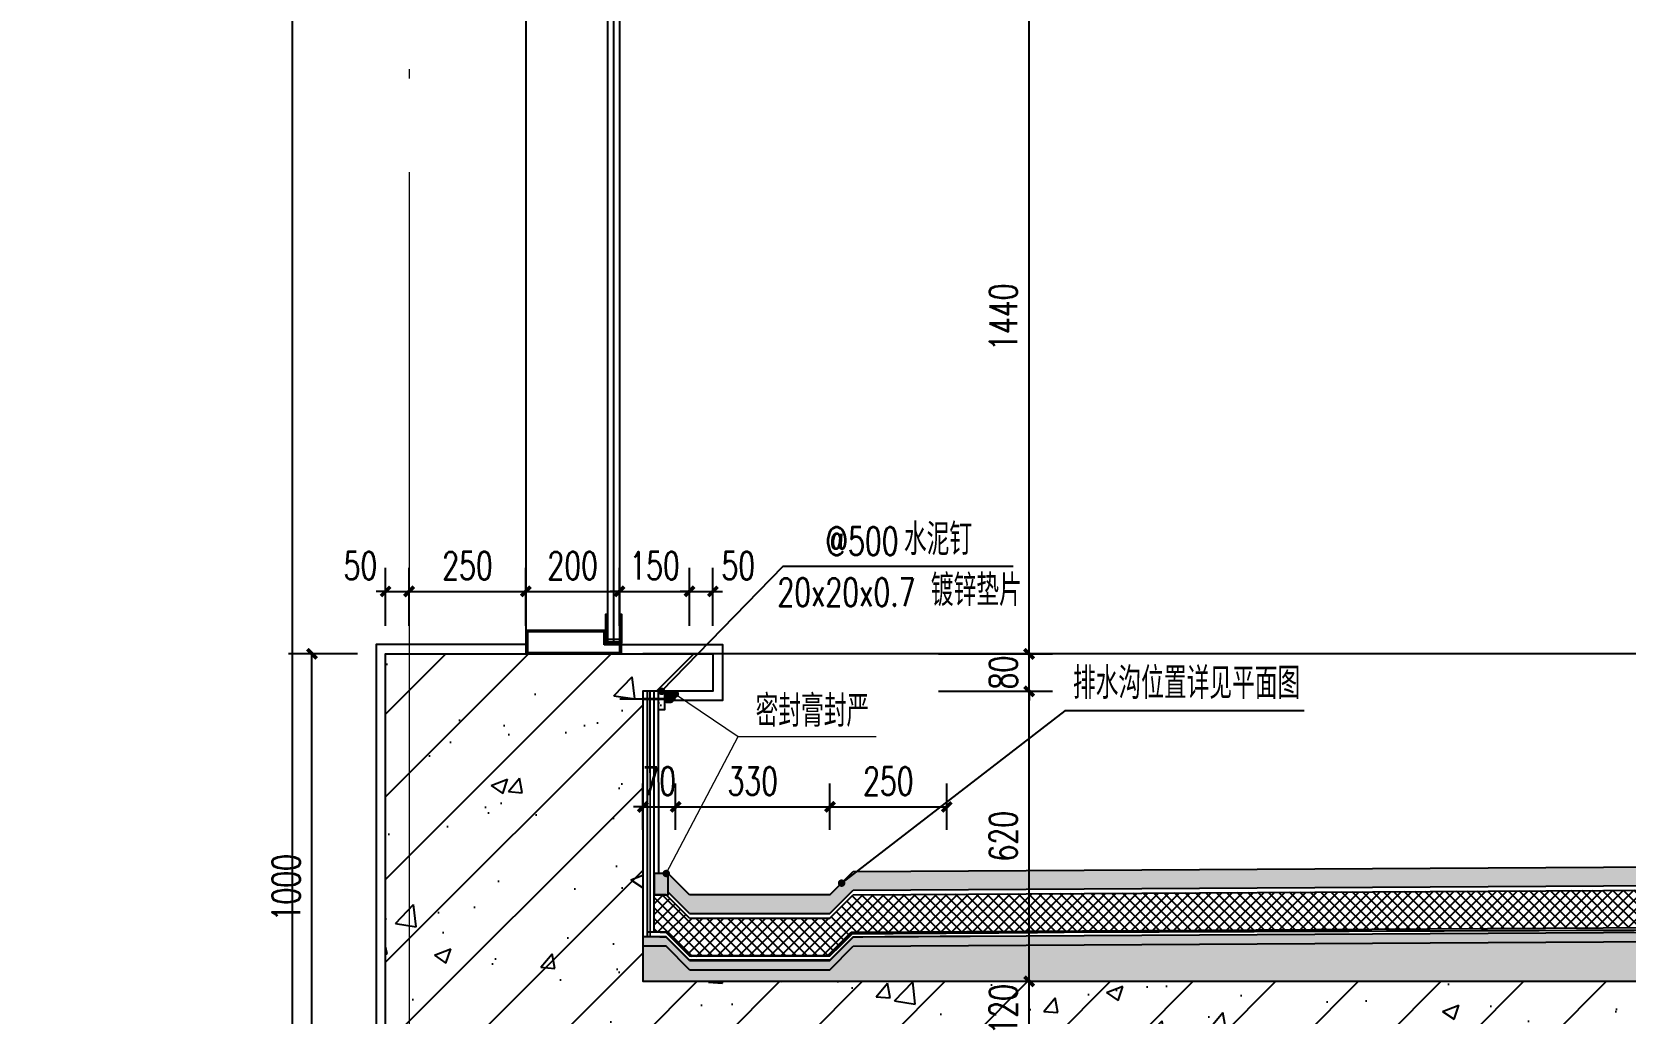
# Model space of a CAD drawing. Header units: millimetres. Extents: x -13830 to 215738, y -24143 to 193994.
# Drawn here: x 184079 to 187486, y 59961 to 62059 of the extents above; entities that cross this region are included whole.
import ezdxf

# ---------------------------------------------------------------- set-up
doc = ezdxf.new("R2010")
doc.units = ezdxf.units.MM
doc.header["$LTSCALE"] = 100
for name, pattern in [('CENTER2', [28.575, 19.05, -3.175, 3.175, -3.175]), ('DOTE', [2.42, 2, -0.2, 0.02, -0.2]), ('MCST Section A$0$PHANTOM', [63.5, 31.75, -6.35, 6.35, -6.35, 6.35, -6.35])]:
    doc.linetypes.add(name, pattern=pattern)
doc.layers.get('0').update_dxf_attribs({"linetype": 'CONTINUOUS'})
doc.layers.get('DEFPOINTS').update_dxf_attribs({"linetype": 'CONTINUOUS'})
doc.layers.add('A-_ANOTGRID_E-', color=8, linetype='CENTER2', lineweight=5)
doc.layers.add('DIM_LEAD', color=3, linetype='CONTINUOUS', lineweight=13)
doc.layers.add('A-_FNSH----_H-', color=7, linetype='Continuous', lineweight=13, true_color=0x007d00, plot=False)
for name, color, linetype in [('A-_WIND----_E-', 4, 'CONTINUOUS'), ('A-Fin-Stone', 64, 'CONTINUOUS'), ('A-Line', 143, 'CONTINUOUS'), ('D-HATCH', 8, 'CONTINUOUS'), ('DIM_SYMB', 3, 'CONTINUOUS'), ('HATCH', 8, 'CONTINUOUS'), ('MCST Section A$0$D-WATERPROOFING', 142, 'CONTINUOUS'), ('MCST Section B$0$A-_WIND----_E-', 4, 'CONTINUOUS'), ('PUB_DIM', 3, 'CONTINUOUS'), ('PUB_HATCH', 8, 'CONTINUOUS'), ('PUB_TEXT', 7, 'CONTINUOUS'), ('RAIL', 163, 'CONTINUOUS'), ('WALL', 2, 'CONTINUOUS'), ('面层', 11, 'CONTINUOUS')]:
    doc.layers.add(name, color=color, linetype=linetype)
doc.styles.add('_TCH_DIM', font='SIMPLEX', dxfattribs={"bigfont": 'GBCBIG'})
doc.styles.add('_TCH_DIM_T3', font='SIMPLEX', dxfattribs={"width": 0.705882, "bigfont": 'GBCBIG'})
doc.dimstyles.new('_TCH_ARCH&&20', dxfattribs={"dimtxt": 59.5, "dimasz": 20, "dimexe": 50, "dimexo": 60, "dimgap": 25.25, "dimtad": 1, "dimdec": 0, "dimzin": 0, "dimdsep": 46, "dimtxsty": '_TCH_DIM_T3', "dimblk": 'ARCHTICK', "dimcen": 0.09, "dimclrt": 7, "dimazin": 2, "dimtfac": 1, "dimtdec": 0, "dimtix": 1, "dimtmove": 2, "dimatfit": 3, "dimfxl": 1, "dimtolj": 1, "dimtzin": 0, "dimarcsym": 0})

# ---------------------------------------------------------------- blocks, each defined once
blk = doc.blocks.new('sdfsfsfd')
at = {"color": 8}
blk.add_lwpolyline([(-12.5, -1841.9), (-12.5, -3557)], dxfattribs=at)
at = {"layer": 'A-_WIND----_E-'}
blk.add_lwpolyline([(-29, -3565), (-29, -3503), (-26, -3503), (-26, -3562), (1, -3562), (1, -3503), (4, -3503), (4, -3565), (-29, -3565)], dxfattribs=at)
blk.add_lwpolyline([(-30, -3566), (-30, -3538), (-200, -3538), (-200, -3588), (4, -3588), (4, -3566)], close=True, dxfattribs=at)
at = {"layer": 'A-_WIND----_E-', "color": 8}
blk.add_lwpolyline([(-33, -3569), (-33, -3541), (-197, -3541), (-197, -3585), (1, -3585), (1, -3569)], close=True, dxfattribs=at)
at = {"layer": 'MCST Section B$0$A-_WIND----_E-'}
blk.add_lwpolyline([(0, -1841.9), (0, -3557), (-25, -3557), (-25, -1841.9)], dxfattribs=at)
blk = doc.blocks.new('34wf')
at = {"layer": 'HATCH'}
h = blk.add_hatch(dxfattribs=at)
h.set_pattern_fill('AR-SAND', color=256, scale=20)
h.set_pattern_definition([(37.5, (0, 0), (-1.6000313, 48.9413237), [0, -38.608, 0, -43.18, 0, -41.275]), (7.5, (0, 0), (44.9523283, 71.68251), [0, -20.828, 0, -34.798, 0, -13.335]), (327.5, (-31.24, 0), (79.099237, 0.1437185), [0, -12.7, 0, -45.72, 0, -59.69]), (317.5, (-31.24, 0), (76.3556452, 22.2929323), [0, -6.35, 0, -29.972, 0, -34.29])])
h.paths.add_polyline_path([(1989087.1, -10818.4), (1989100.2, -10818.4), (1989100.2, -10858.3), (1989087.1, -10858.3)])
for p, q in [((1989004.2, -10834.3), (1989106.2, -10832.9)), ((1989004.2, -10834.3), (1989106.2, -10835.7)), ((1989004.2, -10834.3), (1989106.2, -10834.3)), ((1989106.2, -10832.9), (1989106.2, -10835.7))]:
    blk.add_line(p, q)
blk.add_lwpolyline([(1989087.1, -10818.4), (1989100.1, -10818.3), (1989100.2, -10858.3), (1989087.2, -10858.4)])
blk.add_lwpolyline([(1989087.1, -10818.4), (1989100.2, -10818.4), (1989100.2, -10858.3), (1989087.1, -10858.3)], close=True)
blk.add_arc((1989105.2, -10834.4), 2.42, 294.3742, 65.8761)
blk = doc.blocks.new('A$C55D715D2')
at = {"layer": 'PUB_HATCH'}
h = blk.add_hatch(color=256, dxfattribs=at)
h.dxf.hatch_style = 1
edge = h.paths.add_edge_path()
edge.add_line((69.6, 620), (50.1, 620))
edge.add_line((50.1, 620), (50.1, 596.8))
edge.add_line((50.1, 596.8), (59.8, 596.8))
edge.add_arc((55.9, 610), 13.7, 286.3769, 353.4098)
edge.add_line((69.6, 608.4), (69.6, 620))
h = blk.add_hatch(dxfattribs=at)
h.set_pattern_fill('混凝土', color=256, scale=6)
h.set_pattern_definition([(50, (-268.207, 144.707), (43.0356, -3.76513), [4.5, -49.5]), (355, (-268.207, 144.707), (-8.3251, 45.13153), [3.6, -39.6]), (100.4514, (-264.62, 144.393), (34.71056, 41.36637), [3.8244, -42.06853]), (46.1842, (-268.21, 156.707), (64.03446, -9.93114), [6.75, -74.25]), (96.6356, (-262.87, 155.88), (56.0798, 58.4471), [5.7366, -63.1028]), (351.1842, (-268.21, 156.71), (56.0797, 58.4471), [5.4, -59.4]), (21, (-262.207, 153.707), (35.81442, -24.15713), [4.5, -49.5]), (326, (-262.207, 153.707), (14.5989, 43.509), [3.6, -39.6]), (71.4514, (-259.223, 151.694), (50.41336, 19.35183), [3.8244, -42.06853]), (37.5, (-268.207, 144.707), (0.72959, 19.97363), [0, -39.12, 0, -40.2, 0, -39.75]), (7.5, (-268.207, 144.707), (15.78417, 23.6647), [0, -22.92, 0, -38.22, 0, -15.15]), (327.5, (-281.587, 144.707), (32.029346, -1.35329), [0, -15, 0, -46.8, 0, -62.1]), (317.5, (-287.587, 144.707), (34.99117, 6.0063), [0, -19.5, 0, -31.08, 0, -44.1])])
h.paths.add_polyline_path([(3995.4, 255.6), (3995.4, 215.9), (450, 194.7), (400, 144.7), (100, 144.7), (54.3, 190.4), (54.3, 230.4), (100, 184.7), (400, 184.7), (450, 234.7)])
h = blk.add_hatch(dxfattribs=at)
h.set_pattern_fill('ANSI37', color=256, scale=10)
h.set_pattern_definition([(45, (-1989062.84, 11348.363), (-11.22532015, 11.22532015), []), (135, (-1989062.84, 11348.363), (-11.22532015, -11.22532015), [])])
h.paths.add_polyline_path([(4019, 205.7), (4019, 125.7), (944.9, 107.6), (446.1, 104.7), (395.9, 54.2), (101, 53.2), (49.7, 104.7), (24, 104.9), (24.3, 184.9), (50, 184.7), (100, 134.7), (400, 134.7), (450, 184.7)])
h = blk.add_hatch(color=256, dxfattribs=at)
h.dxf.hatch_style = 1
h.paths.add_polyline_path([(54.3, 230.4), (24.3, 230.4), (24.3, 184.9), (54.3, 184.9)])
h = blk.add_hatch(dxfattribs=at)
h.set_pattern_fill('砂灰土', color=256, scale=5)
h.set_pattern_definition([(37.5, (-268.207, 24.707), (-0.629933, 19.26824), [0, -15.2, 0, -17, 0, -16.25]), (7.5, (-268.207, 24.707), (17.69777, 28.22146), [0, -8.2, 0, -13.7, 0, -5.25]), (327.5, (-280.507, 24.707), (31.14142, 0.05659), [0, -5, 0, -18, 0, -23.5]), (317.5, (-280.507, 24.707), (30.06127, 8.77676), [0, -2.5, 0, -11.8, 0, -13.5])])
h.paths.add_polyline_path([(4019, 115.7), (4019, 95.7), (450, 74.7), (400, 24.7), (100, 24.7), (50, 74.7), (0, 75), (0, 95), (50, 94.7), (100, 44.7), (400, 44.7), (450, 94.7)])
h = blk.add_hatch(dxfattribs=at)
h.set_pattern_fill('加气混凝土', color=256, scale=20, style=0)
h.set_pattern_definition([(360, (-113564.47, -39101.9), (120, 240), [0, -240]), (360, (-113704.87, -39134.3), (120, 240), [0, -240]), (360, (-113626.87, -39136.7), (120, 240), [0, -240]), (360, (-113541.67, -39065.9), (120, 240), [0, -240]), (360, (-113641.27, -39148.7), (120, 240), [0, -240]), (360, (-113517.67, -38914.7), (120, 240), [0, -240]), (360, (-113590.87, -38933.9), (120, 240), [0, -240]), (360, (-113552.47, -38963.9), (120, 240), [0, -240]), (360, (-113748.07, -38968.7), (120, 240), [0, -240]), (360, (-113630.47, -38979.5), (120, 240), [0, -240]), (360, (-113676.07, -39040.7), (120, 240), [0, -240]), (360, (-113673.67, -39130.7), (120, 240), [0, -240]), (360, (-113583.67, -39140.3), (120, 240), [0, -240]), (360, (-113517.67, -39034.7), (120, 240), [0, -240]), (360, (-113742.07, -39071.9), (120, 240), [0, -240]), (360, (-113721.67, -39031.1), (120, 240), [0, -240]), (360, (-113628.07, -39047.9), (120, 240), [0, -240]), (360, (-113661.67, -39082.7), (120, 240), [0, -240]), (360, (-113680.87, -39003.5), (120, 240), [0, -240]), (360, (-113650.87, -38913.5), (120, 240), [0, -240]), (360, (-113732.47, -39122.3), (120, 240), [0, -240]), (360, (-113600.47, -38962.7), (120, 240), [0, -240]), (360, (-113712.07, -38959.1), (120, 240), [0, -240]), (360, (-113731.27, -38927.9), (120, 240), [0, -240]), (130.601293, (-113532.413, -38989.847), (-599.9999841, 720.0000109), [10.5366, -4414.8444]), (18.434948, (-113549.556, -38985.275), (600.000001, 239.99999), [10.8421, -1507.05116]), (90, (-113549.56, -38995.56), (120, 240), [10.2857, -469.71426]), (161.56505, (-113539.27, -38998.99), (-600, 239.99999), [10.8421, -1507.05116]), (53.1301, (-113539.27, -38998.99), (120.000003, 239.999998), [11.42857, -1188.5714]), (135, (-113530.13, -39121.275), (-120.00001, 239.999985), [9.69746, -669.12504]), (45, (-113543.84, -39121.275), (120, 240), [9.69746, -669.12504]), (135, (-113536.985, -39128.13), (-120.00001, 239.999985), [9.69746, -669.12504]), (45, (-113536.985, -39128.13), (120, 240), [9.69746, -669.12504]), (116.56505, (-113645.56, -38960.13), (-1e-05, 480), [12.77753, -255.5506]), (180, (-113651.27, -38948.7), (-120, 240), [13.7143, -226.2857]), (63.43495, (-113670.7, -38960.13), (7e-06, 480), [12.77753, -255.5506]), (116.56505, (-113664.98, -38971.56), (-1e-05, 480), [12.77753, -255.5506]), (360, (-113664.98, -38971.56), (120, 240), [13.7143, -226.2857]), (63.43495, (-113651.27, -38971.56), (7e-06, 480), [12.77753, -255.5506]), (107.102727, (-113555.27, -39041.275), (-359.9999708, 1200.00000657), [15.54454, -6513.161]), (143.972625, (-113559.842, -39026.418), (-2279.9999495, 1680.0000274), [15.54454, -3248.808]), (180, (-113572.41, -39017.28), (-120, 240), [14.85714, -225.14284]), (36.027373, (-113599.842, -39026.418), (2280.0000048, 1679.9999526), [15.54454, -3248.808]), (71.56505, (-113604.413, -39040.132), (360.000017, 1199.999993), [14.45613, -1503.4371]), (107.102727, (-113599.842, -39054.989), (-359.9999708, 1200.00000657), [15.54454, -6513.161]), (143.972625, (-113587.27, -39064.132), (-2279.9999495, 1680.0000274), [15.54454, -3248.808]), (360, (-113587.27, -39064.13), (120, 240), [14.85714, -225.14284]), (36.027373, (-113572.413, -39064.132), (2280.0000048, 1679.9999526), [15.54454, -3248.808]), (71.56505, (-113559.84, -39054.99), (360.000017, 1199.999993), [14.45613, -1503.4371]), (150.255117, (-113552.985, -38929.275), (-359.999998, 240.000002), [9.214, -1925.72784]), (90, (-113560.98, -38933.85), (120, 240), [9.14286, -470.8571]), (29.74488, (-113560.985, -38933.847), (360.000003, 239.999994), [9.214, -1925.72784]), (116.56505, (-113608.98, -39099.56), (-1e-05, 480), [12.77753, -255.5506]), (168.690066, (-113614.7, -39088.132), (-1079.9999977, 240.000008), [11.6549, -2435.8742]), (41.185924, (-113635.27, -39093.847), (3000.0000158, 2639.9999383), [12.14874, -5090.3208]), (90, (-113635.27, -39105.28), (120, 240), [11.42857, -468.5714]), (138.814073, (-113626.128, -39113.275), (-2999.9999127, 2640.0000554), [12.14874, -5090.3208]), (16.699243, (-113626.128, -39113.275), (3959.9999856, 1199.9999365), [11.9318, -4999.415]), (60.945395, (-113614.699, -39109.847), (120.0000028, 239.9999963), [11.76643, -4930.1358]), (109.983105, (-113709.556, -38998.989), (-599.99998065, 1680.0000033), [13.3768, -5604.879]), (155.556044, (-113714.128, -38986.418), (-1559.9999967, 720.0000051), [13.8092, -5786.0526]), (24.443954, (-113739.27, -38986.418), (1560.00001, 719.9999765), [13.8092, -5786.0526]), (70.016893, (-113743.842, -38998.989), (600.0000234, 1679.9999881), [13.3768, -5604.879]), (109.983105, (-113739.27, -39011.561), (-599.99998065, 1680.0000033), [13.3768, -5604.879]), (160.016892, (-113726.7, -39016.132), (-599.9999973, 239.9999968), [13.3768, -2795.751]), (19.983106, (-113726.7, -39016.132), (599.9999998, 239.999992), [13.3768, -2795.751]), (70.016893, (-113714.128, -39011.561), (600.0000234, 1679.9999881), [13.3768, -5604.879]), (122.005382, (-113620.413, -39020.704), (-120.000013, 239.9999893), [10.7817, -2253.3736]), (18.434948, (-113636.413, -39014.99), (600.000001, 239.99999), [10.8421, -1507.05116]), (90, (-113636.41, -39025.28), (120, 240), [10.2857, -469.71426]), (161.56505, (-113626.128, -39028.704), (-600, 239.99999), [10.8421, -1507.05116]), (54.462321, (-113626.128, -39028.704), (840.0000142, 1199.9999874), [9.83123, -4119.2846]), (116.56505, (-113690.13, -39079), (-1e-05, 480), [12.77753, -255.5506]), (180, (-113695.84, -39067.56), (-120, 240), [12.57143, -227.42856]), (59.036243, (-113715.27, -39078.99), (120.0000035, 239.9999973), [13.3279, -2785.5288]), (120.963755, (-113708.413, -39090.418), (-120.0000133, 239.9999905), [13.3279, -2785.5288]), (360, (-113708.41, -39090.42), (120, 240), [12.57143, -227.42856]), (63.43495, (-113695.84, -39090.42), (7e-06, 480), [12.77753, -255.5506])])
h.paths.add_polyline_path([(4050, 95.9), (450, 74.7), (400, 24.7), (100, 24.7), (50, 74.7), (0, 75), (0, 0), (3950, 0), (4050, 0)])
at = {"layer": 'MCST Section A$0$D-WATERPROOFING', "linetype": 'MCST Section A$0$PHANTOM', "ltscale": 0.005}
blk.add_lwpolyline([(15.4, 620, 4, 4, 0), (15.7, 95, 4, 4, 0), (50, 94.7, 4, 4, 0), (99, 45.7, 4, 4, 0), (401, 45.7, 4, 4, 0), (450, 94.7, 4, 4, 0), (700, 96.2, 0, 0, 0)], format="xyseb", dxfattribs=at)
at = {"layer": 'MCST Section A$0$D-WATERPROOFING', "linetype": 'MCST Section A$0$PHANTOM', "ltscale": 0.005, "const_width": 4}
blk.add_lwpolyline([(4129.5, 645), (4029.4, 643.7), (4036.3, 115.8), (900, 104.8), (813, 103.7), (447.6, 101.4), (399, 53.7), (101, 53.7), (50, 104.7), (24.3, 104.9), (24.3, 620)], dxfattribs=at)
at = {"layer": '面层'}
for p, q in [((24.3, 104.9), (24.3, 620)), ((34.3, 230.4), (33.6, 620)), ((450, 234.7), (4020, 255.8)), ((100, 184.7), (54.3, 230.4)), ((400, 184.7), (450, 234.7)), ((450, 194.7), (4020, 216.1)), ((450, 184.7), (4020, 205.8)), ((50, 184.7), (24.3, 184.9)), ((100, 134.7), (50, 184.7)), ((100, 144.7), (54.3, 190.4)), ((400, 184.7), (100, 184.7)), ((400, 144.7), (450, 194.7)), ((400, 134.7), (450, 184.7)), ((100, 144.7), (400, 144.7)), ((54.2, 104.7), (10, 105)), ((104.1, 54.7), (54.2, 104.7)), ((100, 134.7), (400, 134.7)), ((395.9, 54.7), (445.8, 104.7)), ((445.8, 104.7), (4020, 125.8)), ((450, 94.7), (4020, 115.8)), ((50, 94.7), (0, 95)), ((50, 74.7), (0, 75)), ((100, 44.7), (50, 94.7)), ((100, 24.7), (50, 74.7)), ((400, 44.7), (450, 94.7)), ((400, 24.7), (450, 74.7)), ((450, 74.7), (4050, 95.9)), ((100, 44.7), (400, 44.7)), ((104.1, 54.7), (395.9, 54.7)), ((100, 24.7), (400, 24.7))]:
    blk.add_line(p, q, dxfattribs=at)
blk.add_lwpolyline([(10, 95), (10, 620)], dxfattribs=at)
blk.add_lwpolyline([(69.6, 620), (50.1, 620), (50.1, 596.8), (59.8, 596.8, 0.301122), (69.6, 608.4)], format="xyb", close=True, dxfattribs=at)
blk.add_lwpolyline([(54.3, 230.4), (24.3, 230.4), (24.3, 184.9), (54.3, 184.9)], close=True, dxfattribs=at)
at = {"layer": 'A-Line'}
blk.add_blockref('34wf', (-1989053.6, 11438.4), dxfattribs=at)
blk = doc.blocks.new('A$C3E8E233E')
at = {"layer": 'D-HATCH'}
h = blk.add_hatch(dxfattribs=at)
h.set_pattern_fill('ANSI37', color=254, scale=10, style=0)
h.set_pattern_definition([(45, (-53245.722, 91145.903), (-11.2253202, 11.2253202), []), (135, (-53245.722, 91145.903), (-11.2253202, -11.2253202), [])])
h.paths.add_polyline_path([(-204, -25), (0, -25), (0, 0), (-204, 0)])
at = {"color": 8}
blk.add_lwpolyline([(-187.5, -88), (-187.5, -2523.2)], dxfattribs=at)
at = {"layer": 'A-_FNSH----_H-'}
blk.add_lwpolyline([(-204, -25), (0, -25), (0, 0), (-204, 0)], close=True, dxfattribs=at)
at = {"layer": 'A-_WIND----_E-'}
blk.add_lwpolyline([(-170, -67), (-170, -95), (0, -95), (0, -25), (-204, -25), (-204, -67)], close=True, dxfattribs=at)
at = {"layer": 'A-_WIND----_E-', "color": 8}
blk.add_lwpolyline([(-167, -64), (-167, -92), (-3, -92), (-3, -28), (-201, -28), (-201, -64)], close=True, dxfattribs=at)
at = {"layer": 'A-_WIND----_E-'}
blk.add_lwpolyline([(-171, -68), (-171, -120), (-174, -120), (-174, -71), (-201, -71), (-201, -120), (-204, -120), (-204, -68), (-171, -68)], dxfattribs=at)
at = {"layer": 'MCST Section B$0$A-_WIND----_E-'}
blk.add_lwpolyline([(-175, -2523.2), (-175, -88), (-200, -88), (-200, -2523.2)], dxfattribs=at)
blk = doc.blocks.new('_ArchTick')
at = {"color": 0, "linetype": 'ByBlock', "const_width": 0.4}
blk.add_lwpolyline([(-0.5, -0.5), (0.5, 0.5)], dxfattribs=at)
blk = doc.blocks.new('*D480')
at = {"layer": 'DEFPOINTS', "color": 0, "transparency": 16777216}
for p in [(184885.3, 60862.4), (184835.3, 60728.7), (184885.3, 60728.7)]:
    blk.add_point(p, dxfattribs=at)
at = {"layer": 'PUB_DIM', "color": 0, "lineweight": -2, "transparency": 16777216}
for p, q in [((184835.3, 60788.7), (184835.3, 60912.4)), ((184885.3, 60788.7), (184885.3, 60912.4)), ((184835.3, 60862.4), (184815.3, 60862.4)), ((184835.3, 60862.4), (184885.3, 60862.4)), ((184885.3, 60862.4), (184905.3, 60862.4))]:
    blk.add_line(p, q, dxfattribs=at)
at = {"layer": 'PUB_DIM', "color": 0, "lineweight": -2, "transparency": 16777216, "xscale": 20, "yscale": 20, "zscale": 20}
blk.add_blockref('_ArchTick', (184835.3, 60862.4), dxfattribs=at)
at = {"layer": 'PUB_DIM', "color": 0, "lineweight": -2, "transparency": 16777216, "xscale": 20, "yscale": 20, "zscale": 20, "rotation": 180}
blk.add_blockref('_ArchTick', (184885.3, 60862.4), dxfattribs=at)
at = {"layer": 'PUB_DIM', "color": 7, "transparency": 16777216, "insert": (184781.3, 60917.4), "char_height": 59.5, "attachment_point": 5, "style": '_TCH_DIM_T3'}
blk.add_mtext('\\A1;50', dxfattribs=at)
blk = doc.blocks.new('*D481')
at = {"layer": 'DEFPOINTS', "color": 0, "transparency": 16777216}
for p in [(185135.3, 60862.4), (184885.3, 60728.7), (185135.3, 60728.7)]:
    blk.add_point(p, dxfattribs=at)
at = {"layer": 'PUB_DIM', "color": 0, "lineweight": -2, "transparency": 16777216}
for p, q in [((184885.3, 60788.7), (184885.3, 60912.4)), ((185135.3, 60788.7), (185135.3, 60912.4)), ((184885.3, 60862.4), (185135.3, 60862.4))]:
    blk.add_line(p, q, dxfattribs=at)
at = {"layer": 'PUB_DIM', "color": 0, "lineweight": -2, "transparency": 16777216, "xscale": 20, "yscale": 20, "zscale": 20, "rotation": 180}
blk.add_blockref('_ArchTick', (184885.3, 60862.4), dxfattribs=at)
at = {"layer": 'PUB_DIM', "color": 0, "lineweight": -2, "transparency": 16777216, "xscale": 20, "yscale": 20, "zscale": 20}
blk.add_blockref('_ArchTick', (185135.3, 60862.4), dxfattribs=at)
at = {"layer": 'PUB_DIM', "color": 7, "transparency": 16777216, "insert": (185010.3, 60917.4), "char_height": 59.5, "attachment_point": 5, "style": '_TCH_DIM_T3'}
blk.add_mtext('\\A1;250', dxfattribs=at)
blk = doc.blocks.new('*D482')
at = {"layer": 'DEFPOINTS', "color": 0, "transparency": 16777216}
for p in [(185335.3, 60862.4), (185135.3, 60728.7), (185335.3, 60728.7)]:
    blk.add_point(p, dxfattribs=at)
at = {"layer": 'PUB_DIM', "color": 0, "lineweight": -2, "transparency": 16777216}
for p, q in [((185135.3, 60788.7), (185135.3, 60912.4)), ((185335.3, 60788.7), (185335.3, 60912.4)), ((185135.3, 60862.4), (185335.3, 60862.4))]:
    blk.add_line(p, q, dxfattribs=at)
at = {"layer": 'PUB_DIM', "color": 0, "lineweight": -2, "transparency": 16777216, "xscale": 20, "yscale": 20, "zscale": 20, "rotation": 180}
blk.add_blockref('_ArchTick', (185135.3, 60862.4), dxfattribs=at)
at = {"layer": 'PUB_DIM', "color": 0, "lineweight": -2, "transparency": 16777216, "xscale": 20, "yscale": 20, "zscale": 20}
blk.add_blockref('_ArchTick', (185335.3, 60862.4), dxfattribs=at)
at = {"layer": 'PUB_DIM', "color": 7, "transparency": 16777216, "insert": (185235.3, 60917.4), "char_height": 59.5, "attachment_point": 5, "style": '_TCH_DIM_T3'}
blk.add_mtext('\\A1;200', dxfattribs=at)
blk = doc.blocks.new('*D483')
at = {"layer": 'DEFPOINTS', "color": 0, "transparency": 16777216}
for p in [(185485.3, 60862.4), (185335.3, 60728.7), (185485.3, 60728.7)]:
    blk.add_point(p, dxfattribs=at)
at = {"layer": 'PUB_DIM', "color": 0, "lineweight": -2, "transparency": 16777216}
for p, q in [((185335.3, 60788.7), (185335.3, 60912.4)), ((185485.3, 60788.7), (185485.3, 60912.4)), ((185335.3, 60862.4), (185315.3, 60862.4)), ((185335.3, 60862.4), (185485.3, 60862.4)), ((185485.3, 60862.4), (185505.3, 60862.4))]:
    blk.add_line(p, q, dxfattribs=at)
at = {"layer": 'PUB_DIM', "color": 0, "lineweight": -2, "transparency": 16777216, "xscale": 20, "yscale": 20, "zscale": 20}
blk.add_blockref('_ArchTick', (185335.3, 60862.4), dxfattribs=at)
at = {"layer": 'PUB_DIM', "color": 0, "lineweight": -2, "transparency": 16777216, "xscale": 20, "yscale": 20, "zscale": 20, "rotation": 180}
blk.add_blockref('_ArchTick', (185485.3, 60862.4), dxfattribs=at)
at = {"layer": 'PUB_DIM', "color": 7, "transparency": 16777216, "insert": (185410.3, 60917.4), "char_height": 59.5, "attachment_point": 5, "style": '_TCH_DIM_T3'}
blk.add_mtext('\\A1;150', dxfattribs=at)
blk = doc.blocks.new('*D484')
at = {"layer": 'DEFPOINTS', "color": 0, "transparency": 16777216}
for p in [(185535.3, 60862.4), (185485.3, 60728.7), (185535.3, 60728.7)]:
    blk.add_point(p, dxfattribs=at)
at = {"layer": 'PUB_DIM', "color": 0, "lineweight": -2, "transparency": 16777216}
for p, q in [((185485.3, 60788.7), (185485.3, 60912.4)), ((185535.3, 60788.7), (185535.3, 60912.4)), ((185485.3, 60862.4), (185465.3, 60862.4)), ((185485.3, 60862.4), (185535.3, 60862.4)), ((185535.3, 60862.4), (185555.3, 60862.4))]:
    blk.add_line(p, q, dxfattribs=at)
at = {"layer": 'PUB_DIM', "color": 0, "lineweight": -2, "transparency": 16777216, "xscale": 20, "yscale": 20, "zscale": 20}
blk.add_blockref('_ArchTick', (185485.3, 60862.4), dxfattribs=at)
at = {"layer": 'PUB_DIM', "color": 0, "lineweight": -2, "transparency": 16777216, "xscale": 20, "yscale": 20, "zscale": 20, "rotation": 180}
blk.add_blockref('_ArchTick', (185535.3, 60862.4), dxfattribs=at)
at = {"layer": 'PUB_DIM', "color": 7, "transparency": 16777216, "insert": (185589.3, 60917.4), "char_height": 59.5, "attachment_point": 5, "style": '_TCH_DIM_T3'}
blk.add_mtext('\\A1;50', dxfattribs=at)
blk = doc.blocks.new('*D485')
at = {"layer": 'DEFPOINTS', "color": 0, "transparency": 16777216}
for p in [(185455.3, 60401.6), (185385.3, 60292.5), (185455.3, 60292.5)]:
    blk.add_point(p, dxfattribs=at)
at = {"layer": 'PUB_DIM', "color": 0, "lineweight": -2, "transparency": 16777216}
for p, q in [((185385.3, 60352.5), (185385.3, 60451.6)), ((185455.3, 60352.5), (185455.3, 60451.6)), ((185385.3, 60401.6), (185365.3, 60401.6)), ((185385.3, 60401.6), (185455.3, 60401.6)), ((185455.3, 60401.6), (185475.3, 60401.6))]:
    blk.add_line(p, q, dxfattribs=at)
at = {"layer": 'PUB_DIM', "color": 0, "lineweight": -2, "transparency": 16777216, "xscale": 20, "yscale": 20, "zscale": 20}
blk.add_blockref('_ArchTick', (185385.3, 60401.6), dxfattribs=at)
at = {"layer": 'PUB_DIM', "color": 0, "lineweight": -2, "transparency": 16777216, "xscale": 20, "yscale": 20, "zscale": 20, "rotation": 180}
blk.add_blockref('_ArchTick', (185455.3, 60401.6), dxfattribs=at)
at = {"layer": 'PUB_DIM', "color": 7, "transparency": 16777216, "insert": (185420.3, 60456.6), "char_height": 59.5, "attachment_point": 5, "style": '_TCH_DIM_T3'}
blk.add_mtext('\\A1;70', dxfattribs=at)
blk = doc.blocks.new('*D486')
at = {"layer": 'DEFPOINTS', "color": 0, "transparency": 16777216}
for p in [(185785.3, 60401.6), (185455.3, 60292.5), (185785.3, 60292.5)]:
    blk.add_point(p, dxfattribs=at)
at = {"layer": 'PUB_DIM', "color": 0, "lineweight": -2, "transparency": 16777216}
for p, q in [((185455.3, 60352.5), (185455.3, 60451.6)), ((185785.3, 60352.5), (185785.3, 60451.6)), ((185455.3, 60401.6), (185785.3, 60401.6))]:
    blk.add_line(p, q, dxfattribs=at)
at = {"layer": 'PUB_DIM', "color": 0, "lineweight": -2, "transparency": 16777216, "xscale": 20, "yscale": 20, "zscale": 20, "rotation": 180}
blk.add_blockref('_ArchTick', (185455.3, 60401.6), dxfattribs=at)
at = {"layer": 'PUB_DIM', "color": 0, "lineweight": -2, "transparency": 16777216, "xscale": 20, "yscale": 20, "zscale": 20}
blk.add_blockref('_ArchTick', (185785.3, 60401.6), dxfattribs=at)
at = {"layer": 'PUB_DIM', "color": 7, "transparency": 16777216, "insert": (185620.3, 60456.6), "char_height": 59.5, "attachment_point": 5, "style": '_TCH_DIM_T3'}
blk.add_mtext('\\A1;330', dxfattribs=at)
blk = doc.blocks.new('*D487')
at = {"layer": 'DEFPOINTS', "color": 0, "transparency": 16777216}
for p in [(186035.3, 60401.6), (185785.3, 60292.5), (186035.3, 60292.5)]:
    blk.add_point(p, dxfattribs=at)
at = {"layer": 'PUB_DIM', "color": 0, "lineweight": -2, "transparency": 16777216}
for p, q in [((185785.3, 60352.5), (185785.3, 60451.6)), ((186035.3, 60352.5), (186035.3, 60451.6)), ((185785.3, 60401.6), (186035.3, 60401.6))]:
    blk.add_line(p, q, dxfattribs=at)
at = {"layer": 'PUB_DIM', "color": 0, "lineweight": -2, "transparency": 16777216, "xscale": 20, "yscale": 20, "zscale": 20, "rotation": 180}
blk.add_blockref('_ArchTick', (185785.3, 60401.6), dxfattribs=at)
at = {"layer": 'PUB_DIM', "color": 0, "lineweight": -2, "transparency": 16777216, "xscale": 20, "yscale": 20, "zscale": 20}
blk.add_blockref('_ArchTick', (186035.3, 60401.6), dxfattribs=at)
at = {"layer": 'PUB_DIM', "color": 7, "transparency": 16777216, "insert": (185910.3, 60456.6), "char_height": 59.5, "attachment_point": 5, "style": '_TCH_DIM_T3'}
blk.add_mtext('\\A1;250', dxfattribs=at)
blk = doc.blocks.new('*D496')
at = {"layer": 'DEFPOINTS', "color": 0, "transparency": 16777216}
for p in [(184677.7, 60728.7), (184835.3, 60728.7), (184835.3, 59728.7)]:
    blk.add_point(p, dxfattribs=at)
at = {"layer": 'PUB_DIM', "color": 0, "lineweight": -2, "transparency": 16777216}
for p, q in [((184775.3, 60728.7), (184627.7, 60728.7)), ((184677.7, 59728.7), (184677.7, 60728.7)), ((184775.3, 59728.7), (184627.7, 59728.7))]:
    blk.add_line(p, q, dxfattribs=at)
at = {"layer": 'PUB_DIM', "color": 0, "lineweight": -2, "transparency": 16777216, "xscale": 20, "yscale": 20, "zscale": 20}
for p, rotation in [((184677.7, 60728.7), 90), ((184677.7, 59728.7), 270)]:
    blk.add_blockref('_ArchTick', p, dxfattribs=dict(at, rotation=rotation))
at = {"layer": 'PUB_DIM', "color": 7, "transparency": 16777216, "insert": (184622.7, 60228.7), "char_height": 59.5, "attachment_point": 5, "rotation": 90, "style": '_TCH_DIM_T3'}
blk.add_mtext('\\A1;1000', dxfattribs=at)
blk = doc.blocks.new('*D501')
at = {"layer": 'DEFPOINTS', "color": 0, "transparency": 16777216}
for p in [(185957.3, 62168.7), (186211.3, 62168.7), (185957.3, 60728.7)]:
    blk.add_point(p, dxfattribs=at)
at = {"layer": 'PUB_DIM', "color": 0, "lineweight": -2, "transparency": 16777216}
for p, q in [((186017.3, 62168.7), (186261.3, 62168.7)), ((186211.3, 60728.7), (186211.3, 62168.7)), ((186017.3, 60728.7), (186261.3, 60728.7))]:
    blk.add_line(p, q, dxfattribs=at)
at = {"layer": 'PUB_DIM', "color": 0, "lineweight": -2, "transparency": 16777216, "xscale": 20, "yscale": 20, "zscale": 20}
for p, rotation in [((186211.3, 62168.7), 90), ((186211.3, 60728.7), 270)]:
    blk.add_blockref('_ArchTick', p, dxfattribs=dict(at, rotation=rotation))
at = {"layer": 'PUB_DIM', "color": 7, "transparency": 16777216, "insert": (186156.3, 61448.7), "char_height": 59.5, "attachment_point": 5, "rotation": 90, "style": '_TCH_DIM_T3'}
blk.add_mtext('\\A1;1440', dxfattribs=at)
blk = doc.blocks.new('*D502')
at = {"layer": 'DEFPOINTS', "color": 0, "transparency": 16777216}
for p in [(185957.3, 60728.7), (186211.3, 60728.7), (185957.3, 60648.7)]:
    blk.add_point(p, dxfattribs=at)
at = {"layer": 'PUB_DIM', "color": 0, "lineweight": -2, "transparency": 16777216}
for p, q in [((186211.3, 60728.7), (186211.3, 60748.7)), ((186017.3, 60728.7), (186261.3, 60728.7)), ((186211.3, 60648.7), (186211.3, 60728.7)), ((186017.3, 60648.7), (186261.3, 60648.7)), ((186211.3, 60648.7), (186211.3, 60628.7))]:
    blk.add_line(p, q, dxfattribs=at)
at = {"layer": 'PUB_DIM', "color": 0, "lineweight": -2, "transparency": 16777216, "xscale": 20, "yscale": 20, "zscale": 20}
for p, rotation in [((186211.3, 60728.7), 270), ((186211.3, 60648.7), 90)]:
    blk.add_blockref('_ArchTick', p, dxfattribs=dict(at, rotation=rotation))
at = {"layer": 'PUB_DIM', "color": 7, "transparency": 16777216, "insert": (186156.3, 60688.7), "char_height": 59.5, "attachment_point": 5, "rotation": 90, "style": '_TCH_DIM_T3'}
blk.add_mtext('\\A1;80', dxfattribs=at)
blk = doc.blocks.new('*D503')
at = {"layer": 'DEFPOINTS', "color": 0, "transparency": 16777216}
for p in [(185957.3, 60648.7), (186211.3, 60648.7), (185957.3, 60028.7)]:
    blk.add_point(p, dxfattribs=at)
at = {"layer": 'PUB_DIM', "color": 0, "lineweight": -2, "transparency": 16777216}
for p, q in [((186017.3, 60648.7), (186261.3, 60648.7)), ((186211.3, 60028.7), (186211.3, 60648.7)), ((186017.3, 60028.7), (186261.3, 60028.7))]:
    blk.add_line(p, q, dxfattribs=at)
at = {"layer": 'PUB_DIM', "color": 0, "lineweight": -2, "transparency": 16777216, "xscale": 20, "yscale": 20, "zscale": 20}
for p, rotation in [((186211.3, 60648.7), 90), ((186211.3, 60028.7), 270)]:
    blk.add_blockref('_ArchTick', p, dxfattribs=dict(at, rotation=rotation))
at = {"layer": 'PUB_DIM', "color": 7, "transparency": 16777216, "insert": (186156.3, 60338.7), "char_height": 59.5, "attachment_point": 5, "rotation": 90, "style": '_TCH_DIM_T3'}
blk.add_mtext('\\A1;620', dxfattribs=at)
blk = doc.blocks.new('*D504')
at = {"layer": 'DEFPOINTS', "color": 0, "transparency": 16777216}
for p in [(185957.3, 60028.7), (186211.3, 60028.7), (185957.3, 59908.7)]:
    blk.add_point(p, dxfattribs=at)
at = {"layer": 'PUB_DIM', "color": 0, "lineweight": -2, "transparency": 16777216}
for p, q in [((186211.3, 60028.7), (186211.3, 60048.7)), ((186017.3, 60028.7), (186261.3, 60028.7)), ((186211.3, 59908.7), (186211.3, 60028.7)), ((186017.3, 59908.7), (186261.3, 59908.7)), ((186211.3, 59908.7), (186211.3, 59888.7))]:
    blk.add_line(p, q, dxfattribs=at)
at = {"layer": 'PUB_DIM', "color": 0, "lineweight": -2, "transparency": 16777216, "xscale": 20, "yscale": 20, "zscale": 20}
for p, rotation in [((186211.3, 60028.7), 270), ((186211.3, 59908.7), 90)]:
    blk.add_blockref('_ArchTick', p, dxfattribs=dict(at, rotation=rotation))
at = {"layer": 'PUB_DIM', "color": 7, "transparency": 16777216, "insert": (186156.3, 59968.7), "char_height": 59.5, "attachment_point": 5, "rotation": 90, "style": '_TCH_DIM_T3'}
blk.add_mtext('\\A1;120', dxfattribs=at)

msp = doc.modelspace()

# ---------------------------------------------------------------- hatches: boundary and pattern name
at = {"layer": 'PUB_HATCH'}
h = msp.add_hatch(dxfattribs=at)
h.set_pattern_fill('钢筋混凝土', color=256, scale=50)
h.set_pattern_definition([(45, (141102.27, 71313.87), (-88.38835, 88.38835), []), (50, (141102.27, 71313.87), (358.6301, -31.376), [37.5, -412.5]), (355, (141102.27, 71313.87), (-69.3757, 376.096), [30, -330]), (100.4514, (141132.16, 71311.26), (289.2547, 344.7198), [31.87, -350.571]), (46.1842, (141102.27, 71413.87), (533.6205, -82.7595), [56.25, -618.75]), (96.6356, (141146.74, 71407), (467.3314, 487.059), [47.805, -525.8565]), (351.1842, (141102.27, 71413.9), (467.331, 487.059), [45, -495]), (21, (141152.27, 71388.87), (298.4535, -201.3094), [37.5, -412.5]), (326, (141152.27, 71388.87), (121.6577, 362.575), [30, -330]), (71.4514, (141177.14, 71372.1), (420.1113, 161.2652), [31.87, -350.571]), (37.5, (141102.27, 71313.87), (6.07993, 166.44693), [0, -326, 0, -335, 0, -331.25]), (7.5, (141102.27, 71313.87), (131.5348, 197.20586), [0, -191, 0, -318.5, 0, -126.25]), (327.5, (140990.77, 71313.87), (266.91122, -11.27744), [0, -125, 0, -390, 0, -517.5]), (317.5, (140940.77, 71313.87), (291.5931, 50.0525), [0, -162.5, 0, -259, 0, -367.5])])
h.paths.add_polyline_path([(182673.6, 59558.7), (182673.6, 59678.7), (184835.3, 59678.7), (184835.3, 60728.7), (185535.3, 60728.7), (185535.3, 60648.7), (185385.3, 60648.7), (185385.3, 60028.7), (189335.3, 60028.7), (189635.3, 60028.7), (189635.3, 59428.7), (189335.3, 59428.7), (189335.3, 59908.7), (185135.3, 59908.7), (185135.3, 58978.7), (184835.3, 58978.7), (184835.3, 59558.7)])

# ---------------------------------------------------------------- linework, layer by layer
at = {"layer": 'A-_ANOTGRID_E-', "linetype": 'DOTE', "ltscale": 10}
msp.add_line((184885.3, 64178.9), (184885.3, 55278.7), dxfattribs=at)
at = {"layer": 'DIM_LEAD'}
for p, q in [((185454.8, 60642.9), (185589.1, 60551.7)), ((185435.3, 60259.1), (185589.1, 60551.7)), ((185589.1, 60551.7), (185884.2, 60551.7))]:
    msp.add_line(p, q, dxfattribs=at)
at = {"layer": 'DIM_LEAD', "const_width": 8}
for points in [[(185451.5, 60645.2, 1), (185458.1, 60640.7, 1)], [(185433.5, 60255.6, 1), (185437.2, 60262.6, 1)]]:
    msp.add_lwpolyline(points, format="xyb", close=True, dxfattribs=at)
at = {"layer": 'DIM_SYMB'}
for points in [[(186176.9, 60915.2), (185684.3, 60915.2), (185425.4, 60648.7)], [(186799.3, 60606.9), (186288, 60606.9), (185810.3, 60238.4)]]:
    msp.add_lwpolyline(points, dxfattribs=at)
at = {"layer": 'DIM_SYMB', "const_width": 8}
for points in [[(185428.2, 60651.6, 1), (185422.6, 60645.8, 1)], [(185813.4, 60240.9, 1), (185807.1, 60236, 1)]]:
    msp.add_lwpolyline(points, format="xyb", close=True, dxfattribs=at)
at = {"layer": 'RAIL'}
for p, q in [((184635.3, 62608.7), (184635.3, 59728.7)), ((185135.3, 62608.7), (185135.3, 60728.7))]:
    msp.add_line(p, q, dxfattribs=at)
msp.add_lwpolyline([(189435.3, 60728.7), (185385.3, 60728.7)], dxfattribs=at)
at = {"layer": 'WALL', "color": 1}
msp.add_lwpolyline([(182673.6, 59678.7), (184835.3, 59678.7), (184835.3, 60728.7), (185385.3, 60728.7), (185535.3, 60728.7), (185535.3, 60648.7), (185385.3, 60648.7), (185385.3, 60028.7), (189335.3, 60028.7), (189635.3, 60028.7), (189635.3, 59428.7), (189335.3, 59428.7), (189335.3, 59908.7), (185135.3, 59908.7)], dxfattribs=at)
at = {"layer": '面层'}
for points in [[(185135.3, 60748.7), (184815.3, 60748.7), (184815.3, 59728.7)], [(185339.3, 60748.7), (185555.3, 60748.7), (185555.3, 60628.7), (185450.6, 60628.7)]]:
    msp.add_lwpolyline(points, dxfattribs=at)

# ---------------------------------------------------------------- block references
msp.add_blockref('sdfsfsfd', (185335.3, 64316.7))
at = {"layer": 'A-Fin-Stone', "xscale": -1}
msp.add_blockref('A$C3E8E233E', (185135.3, 63278.7), dxfattribs=at)
at = {"layer": 'A-Fin-Stone'}
msp.add_blockref('A$C55D715D2', (185385.3, 60028.7), dxfattribs=at)

# ---------------------------------------------------------------- texts
at = {"layer": 'PUB_TEXT', "style": '_TCH_DIM', "width": 0.705882}
for s, p in [('@500', (185775.5, 60939.9)), ('20x20x0.7', (185673.1, 60830.9))]:
    msp.add_text(s, height=59.5, rotation=360, dxfattribs=at).set_placement(p)
at = {"layer": 'PUB_TEXT', "style": '_TCH_DIM'}
for s, p in [('水泥钉', (185943.5, 60939.9)), ('镀锌垫片', (186001.1, 60830.9)), ('排水沟位置详见平面图', (186305, 60632.4))]:
    msp.add_text(s, height=67.52, rotation=360, dxfattribs=at).set_placement(p)
msp.add_text('密封膏封严', height=67.52, dxfattribs=at).set_placement((185626.4, 60572.7))

# ---------------------------------------------------------------- dimensions: what is measured, and where the dimension line sits
at = {"layer": 'PUB_DIM'}
for p1, p2, distance, picture, middle in [((185957.3, 60728.7), (185957.3, 62168.7), -254, '*D501', (186156.3, 61448.7)), ((184885.3, 60728.7), (185135.3, 60728.7), 133.7, '*D481', (185010.3, 60917.4)), ((185135.3, 60728.7), (185335.3, 60728.7), 133.7, '*D482', (185235.3, 60917.4)), ((185335.3, 60728.7), (185485.3, 60728.7), 133.7, '*D483', (185410.3, 60917.4)), ((185957.3, 60648.7), (185957.3, 60728.7), -254, '*D502', (186156.3, 60688.7)), ((184835.3, 59728.7), (184835.3, 60728.7), 157.6, '*D496', (184622.7, 60228.7)), ((185957.3, 60028.7), (185957.3, 60648.7), -254, '*D503', (186156.3, 60338.7)), ((185385.3, 60292.5), (185455.3, 60292.5), 109, '*D485', (185420.3, 60456.6)), ((185455.3, 60292.5), (185785.3, 60292.5), 109, '*D486', (185620.3, 60456.6)), ((185785.3, 60292.5), (186035.3, 60292.5), 109, '*D487', (185910.3, 60456.6)), ((185957.3, 59908.7), (185957.3, 60028.7), -254, '*D504', (186156.3, 59968.7))]:
    dim = msp.add_aligned_dim(p1=p1, p2=p2, distance=distance, dimstyle='_TCH_ARCH&&20', dxfattribs=at)
    dim.commit()
    dim.dimension.update_dxf_attribs({"geometry": picture, "text_midpoint": middle})
for base, p1, p2, picture, middle in [((184885.3, 60862.4), (184835.3, 60728.7), (184885.3, 60728.7), '*D480', (184781.3, 60917.4)), ((185535.3, 60862.4), (185485.3, 60728.7), (185535.3, 60728.7), '*D484', (185589.3, 60917.4))]:
    dim = msp.add_linear_dim(base=base, p1=p1, p2=p2, angle=0, dimstyle='_TCH_ARCH&&20', dxfattribs=at)
    dim.commit()
    dim.dimension.update_dxf_attribs({"geometry": picture, "text_midpoint": middle, "dimtype": 129})

doc.saveas('drawing.dxf')
